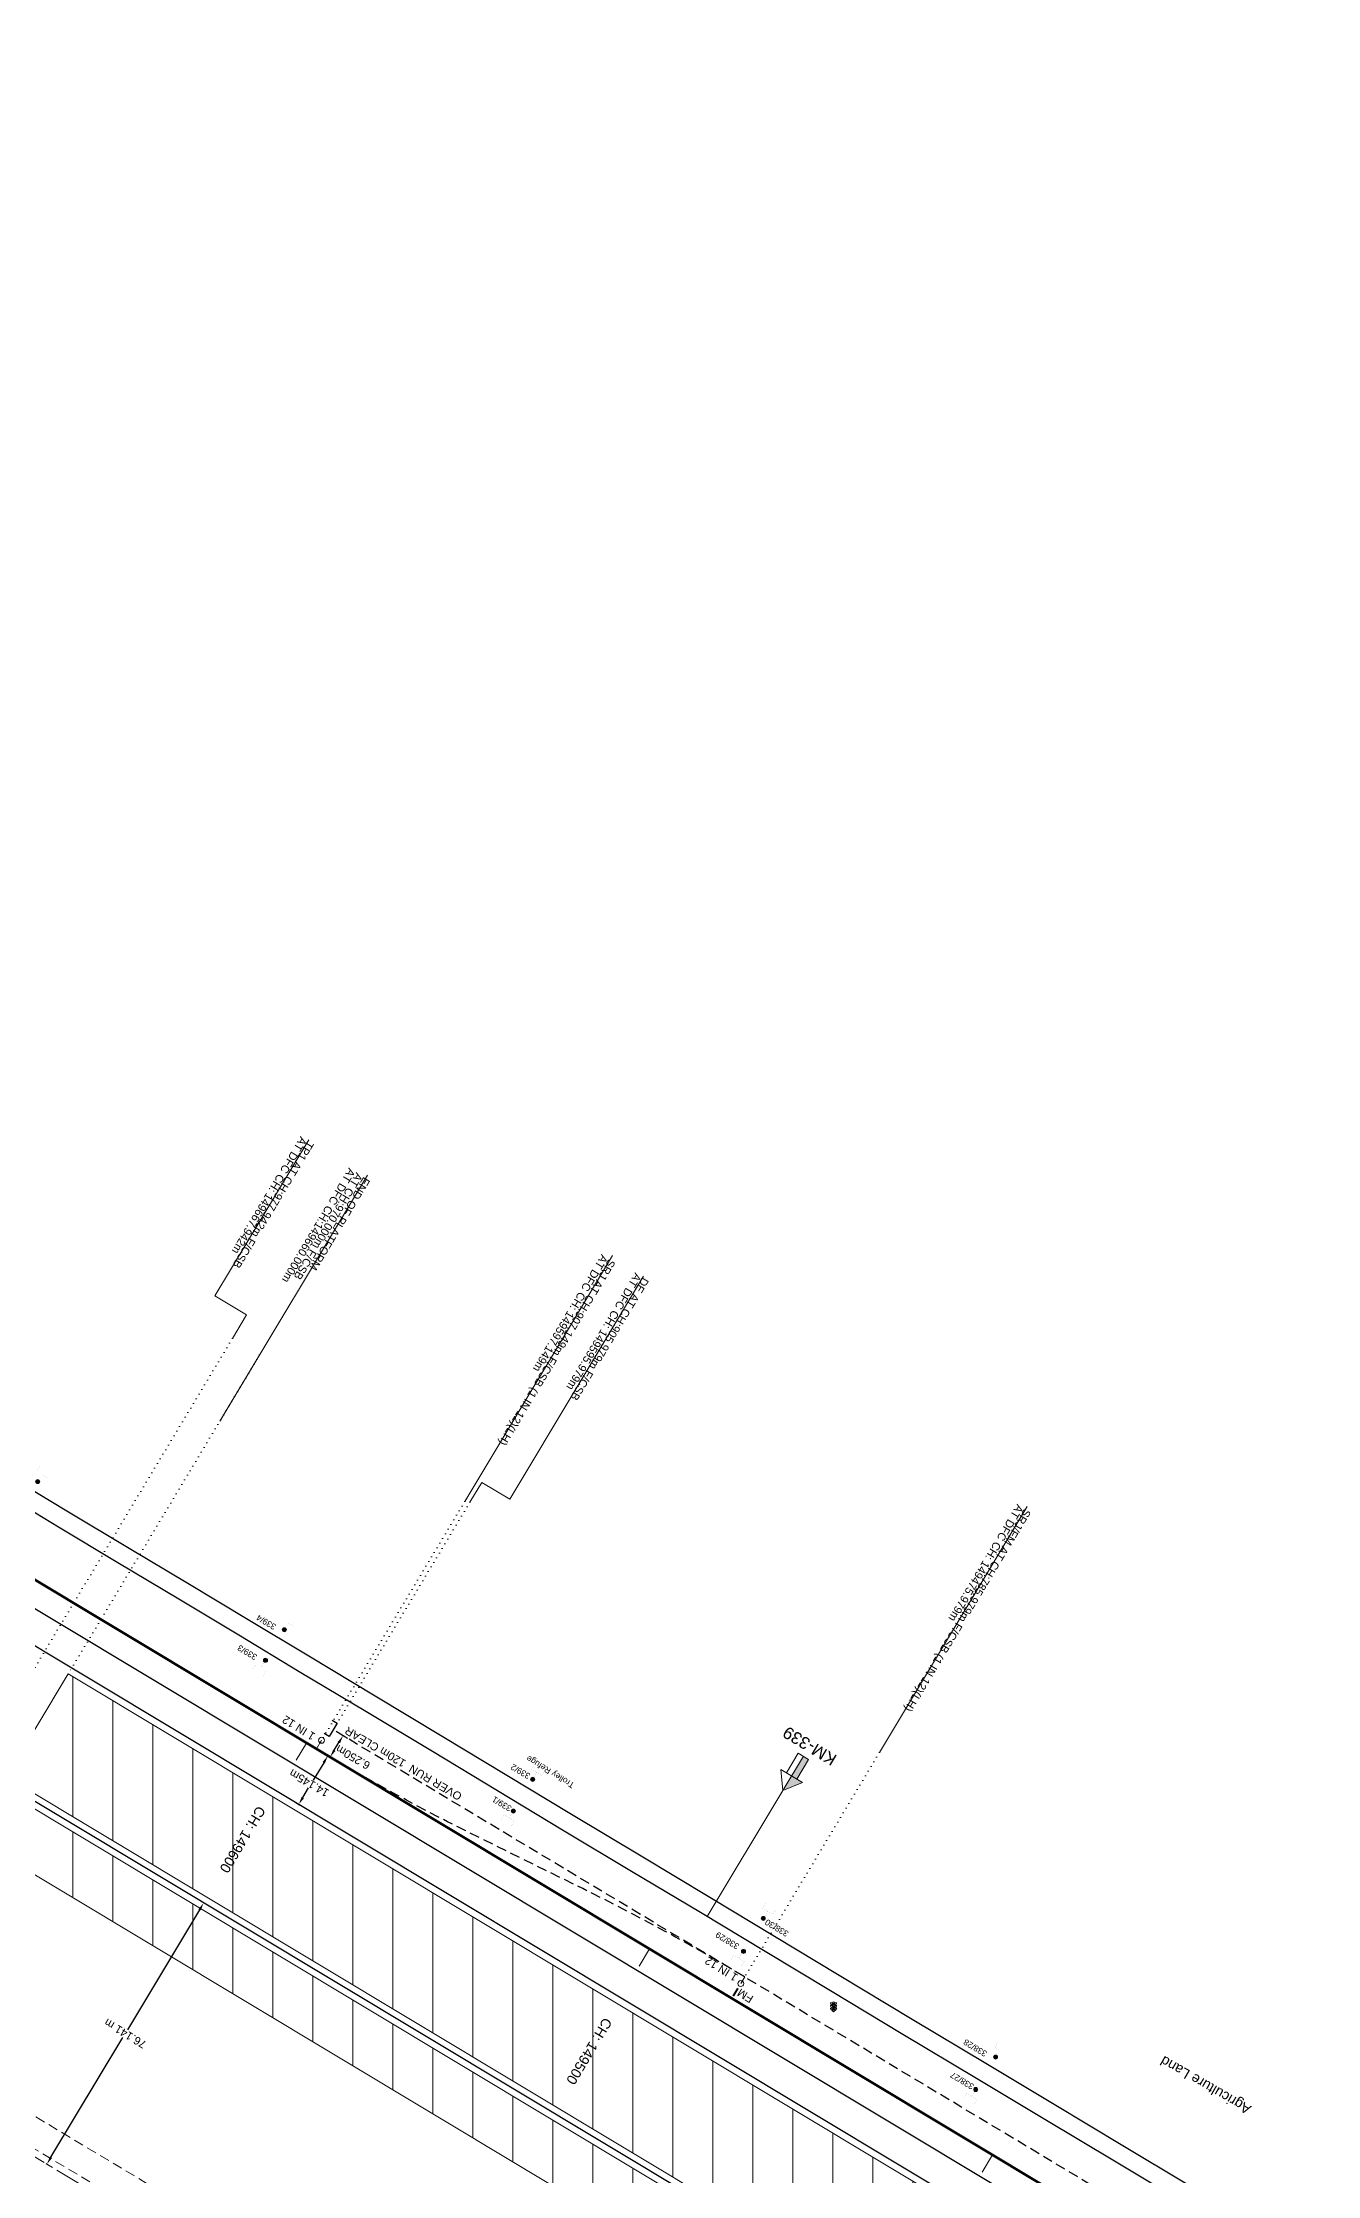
# Model space of a CAD drawing. Header units: metres. Extents: x 592467 to 614288, y 3398001 to 3402649.
# Drawn here: x 611945 to 612264, y 3400947 to 3401480 of the extents above; entities that cross this region are included whole.
import ezdxf
from ezdxf.enums import TextEntityAlignment as Align

# ---------------------------------------------------------------- set-up
doc = ezdxf.new("R2010")
doc.units = ezdxf.units.M
doc.header["$MEASUREMENT"] = 0
for name, pattern in [('CENTER', [2, 1.25, -0.25, 0.25, -0.25]), ('DASHED', [0.75, 0.5, -0.25]), ('DOT', [0.25, 0, -0.25])]:
    doc.linetypes.add(name, pattern=pattern)
doc.layers.get('0').update_dxf_attribs({"lineweight": 0})
doc.layers.get('Defpoints').update_dxf_attribs({"lineweight": 0})
for name, color, linetype, lineweight in [('Bounary Dim', 10, 'Continuous', 13), ('DFCC BOUNDARY', 6, 'CENTER', 0), ('Existing Chainage', 7, 'Continuous', 0), ('Existing IR Track', 143, 'Continuous', 0), ('KM STONE', 7, 'Continuous', 0), ("NEW CHAWAPAIL STN. SRJ's", 10, 'Continuous', 0), ("NEW KHANNA CROSSING STN. SRJ's", 10, 'Continuous', 0), ('OHE MAST', 7, 'Continuous', 0), ('OHE MAST TEXT', 7, 'Continuous', 0), ('Proposed Chainage', 10, 'Continuous', 0), ('PROPOSED FEATURES', 1, 'Continuous', 0), ('Proposed TPTC Chainages', 10, 'Continuous', 0), ('Side Details', 7, 'Continuous', 13), ('Sign Board', 7, 'Continuous', 13), ('Text', 7, 'Continuous', 13)]:
    doc.layers.add(name, color=color, linetype=linetype, lineweight=lineweight)
doc.layers.add('IR PROPOSALS', color=190, linetype='Continuous')
doc.layers.add('NEW KHANNA LOOP LINES', color=1, linetype='Continuous')
doc.styles.add('ARIAL', font='arial.ttf')
doc.styles.get("Standard").update_dxf_attribs({"font": 'arial.ttf'})
doc.styles.add('Style-Arial', font='arial.ttf')
doc.dimstyles.new('DIM', dxfattribs={"dimtxt": 2.5, "dimasz": 2.5, "dimexe": 0.18, "dimexo": 0.0625, "dimgap": 0.09, "dimtad": 0, "dimtih": 1, "dimtoh": 1, "dimdec": 3, "dimzin": 0, "dimdsep": 46, "dimtxsty": 'Standard', "dimcen": 0.09, "dimaunit": 1, "dimadec": 5, "dimazin": 0, "dimtfac": 1, "dimtdec": 3, "dimtofl": 0, "dimtmove": 0, "dimatfit": 3, "dimfxl": 1, "dimtolj": 1, "dimtzin": 0, "dimarcsym": 0})
doc.dimstyles.get("Standard").update_dxf_attribs({"dimtxt": 8, "dimasz": 0.18, "dimexe": 0.18, "dimexo": 0.0625, "dimgap": 0.09, "dimtad": 0, "dimtih": 1, "dimtoh": 1, "dimdec": 3, "dimzin": 0, "dimdsep": 46, "dimtxsty": 'Standard', "dimcen": 0.09, "dimadec": 0, "dimazin": 0, "dimtfac": 1, "dimtdec": 3, "dimtofl": 0, "dimtmove": 0, "dimatfit": 3, "dimfxl": 1, "dimtolj": 1, "dimtzin": 0, "dimarcsym": 0})
pattern_1 = [(90, (442.375, 34.596), (-10, 3e-10), [])]

# ---------------------------------------------------------------- blocks, each defined once
blk = doc.blocks.new('SIG')
for color, points in [(1, [(-0.22, 0.42, 0.180295), (-0.01, 0.33, -0.00255), (0.01, 0.33, -0.00255), (0.02, 0.33, 0.180295), (0.23, 0.42, -0.002654), (0.25, 0.44, 0.184495), (0.33, 0.65, 1.000001), (-0.32, 0.65, 0.184495), (-0.24, 0.44, -0.002654)]), (2, [(0.23, -0.23, -0.002654), (0.25, -0.21, 0.184495), (0.33, 0.01, 1.000001), (-0.32, 0.01, 0.184495), (-0.24, -0.21, -0.002654), (-0.22, -0.23, 0.180295), (-0.01, -0.32, -0.00255), (0.01, -0.32, -0.00255), (0.02, -0.32, 0.180295)]), (3, [(0.23, -0.88, -0.002654), (0.25, -0.86, 0.184495), (0.33, -0.64, 1.000001), (-0.32, -0.64, 0.184495), (-0.24, -0.86, -0.002654), (-0.22, -0.88, 0.395599)])]:
    blk.add_hatch(color=color).paths.add_polyline_path(points)
for p, q in [((-0.31, 0.98), (-0.32, -0.9)), ((0.33, -0.9), (0.32, 0.98))]:
    blk.add_line(p, q)
at = {"flags": 128}
for points in [[(-0.31, 0.98), (-0.81, 0.98, 0.198758), (-0.42, 0.41, 0.003814), (-0.31, 0.39)], [(-0.31, 0.33), (-0.81, 0.33, 0.198758), (-0.42, -0.23, 0.003727), (-0.32, -0.26)], [(0.32, 0.98), (0.82, 0.98, -0.198758), (0.44, 0.41, -0.003814), (0.32, 0.39)], [(0.32, 0.33), (0.82, 0.33, -0.198758), (0.44, -0.23, -0.003727), (0.33, -0.26)], [(-0.32, -0.32), (-0.81, -0.32, 0.198758), (-0.42, -0.88, 0.003639), (-0.32, -0.9)], [(0.33, -0.32), (0.82, -0.32, -0.198758), (0.44, -0.88, -0.003639), (0.33, -0.9)]]:
    blk.add_lwpolyline(points, format="xyb", dxfattribs=at)
for centre, radius, start, end in [((0.01, 0.91), 0.324, 12.4049, 167.5951), ((0.01, 0.81), 0.357, 27.7578, 152.2422), ((0.01, -0.9), 0.324, 181.4572, 358.5428)]:
    blk.add_arc(centre, radius, start, end)
blk = doc.blocks.new('OHE MAST')
at = {"layer": 'OHE MAST'}
h = blk.add_hatch(color=256, dxfattribs=at)
edge = h.paths.add_edge_path()
edge.add_arc((0, 0), 0.514, 0, 360)
at = {"layer": 'OHE MAST', "lineweight": 13, "const_width": 0.01, "flags": 128}
for points in [[(1.5, 3.5), (1.5, 2), (-1.5, 2), (-1.5, 3.5)], [(0, 2), (0, 0)]]:
    blk.add_lwpolyline(points, dxfattribs=at)
at = {"layer": 'OHE MAST'}
blk.add_circle((0, 0), 0.514, dxfattribs=at)
blk = doc.blocks.new('KM POST PLAN')
at = {"extrusion": (0, 0, -1)}
h = blk.add_hatch(color=256, dxfattribs=at)
h.paths.add_polyline_path([(0, -20), (0, -8.5), (3, -8.5), (3, -20)])
h.paths.add_polyline_path([(0, -8.5), (0, 0), (6.3, -8.5), (3, -8.5)], flags=16)
at = {"flags": 128}
for points in [[(0, 0), (-6.3, -8.5), (6.3, -8.5)], [(0, 0), (0, -20)], [(0, 0), (6.3, -8.5)], [(3, -8.5), (3, -20), (-3, -20), (-3, -8.5)]]:
    blk.add_lwpolyline(points, dxfattribs=at)
at = {"style": 'Style-Arial'}
blk.add_attdef('KM-POST', text='', height=6, dxfattribs=at).set_placement((0, -26, -263.9), align=Align.MIDDLE_CENTER)
blk = doc.blocks.new('*D318')
at = {"layer": 'Defpoints', "color": 0, "linetype": 'ByBlock', "lineweight": 13, "ltscale": 5}
for p in [(611985.06, 3401015.03), (611985.53, 3401014.74), (611946.34, 3400949.46)]:
    blk.add_point(p, dxfattribs=at)
at = {"layer": 'DFCC BOUNDARY', "color": 0, "linetype": 'ByBlock', "lineweight": -2, "ltscale": 5, "transparency": 16777216}
for p, q in [((611984.03, 3401013.31), (611966.03, 3400983.34)), ((611985.48, 3401014.77), (611984.9, 3401015.12)), ((611946.89, 3400951.46), (611964.89, 3400981.44)), ((611946.29, 3400949.49), (611945.71, 3400949.84))]:
    blk.add_line(p, q, dxfattribs=at)
at = {"layer": 'DFCC BOUNDARY', "color": 0, "linetype": 'ByBlock', "lineweight": 13, "ltscale": 5, "transparency": 16777216}
for points in [[(611983.74, 3401013.49), (611984.31, 3401013.14), (611985.06, 3401015.03)], [(611946.61, 3400951.64), (611947.18, 3400951.29), (611945.86, 3400949.75)]]:
    blk.add_solid(points, dxfattribs=at)
at = {"layer": 'DFCC BOUNDARY', "color": 0, "linetype": 'ByBlock', "ltscale": 5, "transparency": 16777216, "insert": (611965.46, 3400982.39), "char_height": 2, "attachment_point": 5, "rotation": 149}
blk.add_mtext('\\A1;76.141 m', dxfattribs=at)
blk = doc.blocks.new('*D319')
at = {"layer": 'Bounary Dim', "color": 0, "lineweight": -2, "transparency": 16777216}
for p, q in [((612015.1, 3401052.42), (612016.28, 3401051.72)), ((612015.1, 3401050.09), (612012.45, 3401045.69)), ((612007.82, 3401040.3), (612009, 3401039.59)), ((612009.87, 3401041.4), (612011.31, 3401043.79))]:
    blk.add_line(p, q, dxfattribs=at)
at = {"layer": 'Bounary Dim', "color": 0, "lineweight": 13, "transparency": 16777216}
for points in [[(612014.81, 3401050.27), (612015.38, 3401049.92), (612016.13, 3401051.81)], [(612009.59, 3401041.57), (612010.16, 3401041.22), (612008.85, 3401039.68)]]:
    blk.add_solid(points, dxfattribs=at)
at = {"layer": 'Defpoints', "color": 0, "lineweight": 13, "transparency": 16777216}
for p in [(612015.05, 3401052.46), (612007.77, 3401040.33), (612008.85, 3401039.68)]:
    blk.add_point(p, dxfattribs=at)
at = {"layer": 'Bounary Dim', "color": 0, "transparency": 16777216, "insert": (612011.43, 3401045), "char_height": 2, "attachment_point": 5, "rotation": 150}
blk.add_mtext('\\A1;14.145m', dxfattribs=at)
blk = doc.blocks.new('*D307')
at = {"layer": 'Bounary Dim', "color": 0, "lineweight": -2, "transparency": 16777216}
for p, q in [((612021.15, 3401056.09), (612019.76, 3401056.92)), ((612017.93, 3401050.73), (612016.54, 3401051.56)), ((612017.72, 3401053.19), (612018.88, 3401055.12))]:
    blk.add_line(p, q, dxfattribs=at)
at = {"layer": 'Bounary Dim', "color": 0, "lineweight": 13, "transparency": 16777216}
for points in [[(612018.6, 3401055.29), (612019.17, 3401054.94), (612019.91, 3401056.83)], [(612017.44, 3401053.36), (612018.01, 3401053.02), (612016.69, 3401051.47)]]:
    blk.add_solid(points, dxfattribs=at)
at = {"layer": 'Defpoints', "color": 0, "lineweight": 13, "transparency": 16777216}
for p in [(612019.91, 3401056.83), (612021.2, 3401056.06), (612017.98, 3401050.7)]:
    blk.add_point(p, dxfattribs=at)
at = {"layer": 'Bounary Dim', "color": 0, "transparency": 16777216, "insert": (612022.39, 3401051.46), "char_height": 2, "attachment_point": 5, "rotation": 150}
blk.add_mtext('\\A1;6.250m', dxfattribs=at)

msp = doc.modelspace()

# ---------------------------------------------------------------- hatches: boundary and pattern name
at = {"layer": 'IR PROPOSALS', "lineweight": 9}
h = msp.add_hatch(dxfattribs=at)
h.set_pattern_fill('ANSI31', color=256, scale=80, angle=45)
h.set_pattern_definition(pattern_1)
h.paths.add_polyline_path([(612578.8016, 3400660.5174), (612594.2224, 3400686.2507), (611951.2067, 3401072.2963), (611935.7859, 3401046.5631)])
h.paths.add_polyline_path([(612581.4839, 3400677.7044), (612578.0212, 3400679.2678), (612580.8387, 3400676.9113)], flags=16)
h.paths.add_polyline_path([(611998.5204, 3401023.937), (612001.298, 3401029.1981), (611996.4977, 3401021.1595)], flags=16)
h.paths.add_polyline_path([(612374.7056, 3400803.8866), (612311.9369, 3400841.3697), (612309.9461, 3400838.0358), (612372.7148, 3400800.5528)], flags=16)
h = msp.add_hatch(dxfattribs=at)
h.set_pattern_fill('ANSI31', color=256, scale=80, angle=45)
h.set_pattern_definition(pattern_1)
h.paths.add_polyline_path([(611934.0629, 3401043.6878), (611926.8666, 3401031.679), (612569.8822, 3400645.6333), (612577.0786, 3400657.6422)])
h.paths.add_polyline_path([(612539.0787, 3400674.035), (612535.7935, 3400673.7149), (612538.1223, 3400670.6429)], flags=16)
h.paths.add_polyline_path([(611992.0487, 3401006.5322), (611986.436, 3401006.5137), (611987.2484, 3400998.4936)], flags=16)
h.paths.add_polyline_path([(612363.9916, 3400781.0323), (612301.2236, 3400818.5149), (612299.2341, 3400815.1833), (612362.0021, 3400777.7007)], flags=16)

# ---------------------------------------------------------------- linework, layer by layer
at = {"layer": 'Bounary Dim', "lineweight": 60, "flags": 128}
msp.add_lwpolyline([(613958.1459, 3399885.8837), (611491.7053, 3401366.6543)], dxfattribs=at)
at = {"layer": 'DFCC BOUNDARY', "lineweight": 20, "ltscale": 5, "flags": 128}
msp.add_lwpolyline([(614041.5691, 3399808.0569), (614024.8946, 3399818.0451), (614015.7799, 3399823.4801), (613999.6668, 3399833.1472), (613984.2678, 3399842.3864), (613970.3399, 3399850.7392), (613956.28, 3399859.171), (613935.3694, 3399871.6997), (613914.0452, 3399884.4761), (613893.0192, 3399897.0501), (613871.8449, 3399909.7128), (613852.9598, 3399921.0218), (613833.556, 3399932.6415), (613813.9647, 3399944.3899), (613794.3788, 3399956.135), (613785.1827, 3399961.7215), (613766.9214, 3399972.6596), (613749.4195, 3399983.1428), (613728.9884, 3399995.4118), (613708.8827, 3400007.4858), (613694.3209, 3400016.4815), (613683.438, 3400022.9821), (613672.6694, 3400029.4145), (613655.9148, 3400039.4557), (613639.4636, 3400049.3149), (613623.1362, 3400059.0655), (613588.5555, 3400079.7543), (613570.3464, 3400090.6659), (613554.0406, 3400100.4359), (613537.9106, 3400110.1005), (613520.0636, 3400120.785), (613502.2625, 3400131.4419), (613494.8716, 3400135.8611), (613466.5822, 3400152.7759), (613449.3813, 3400163.1052), (613431.0466, 3400174.1154), (613415.8091, 3400183.244), (613399.1734, 3400193.2103), (613383.5507, 3400202.5609), (613368.0053, 3400211.8654), (613352.5934, 3400221.0969), (613321.617, 3400239.6514), (613288.0469, 3400259.7596), (613270.2946, 3400270.393), (613254.1066, 3400280.089), (613238.1295, 3400289.6587), (613220.6946, 3400300.1098), (613210.4076, 3400306.2763), (613210.9259, 3400307.1316), (613203.8422, 3400311.378), (613186.2102, 3400318.9888), (613155.1926, 3400337.6881), (613137.3264, 3400348.5159), (613123.1418, 3400357.4299), (613105.704, 3400368.3883), (613086.8393, 3400380.2435), (613072.3406, 3400389.2714), (613055.8254, 3400400.104), (613038.8743, 3400410.2624), (613026.0988, 3400414.4165), (613004.7908, 3400427.2079), (612988.0081, 3400437.2869), (612971.3835, 3400447.2493), (612958.5974, 3400454.9449), (612945.9381, 3400462.5143), (612929.2164, 3400472.5718), (612912.6216, 3400482.5165), (612902.7099, 3400488.4647), (612893.0147, 3400494.2995), (612875.0057, 3400505.0999), (612865.0899, 3400511.4414), (612841.5948, 3400525.9252), (612830.0651, 3400532.7028), (612779.4796, 3400452.2186), (612773.9701, 3400455.5252), (612761.8932, 3400462.7733), (612747.9498, 3400471.1418), (612731.5019, 3400481.0133), (612715.5245, 3400490.6024), (612697.5875, 3400501.4772), (612679.2885, 3400512.2621), (612663.9096, 3400521.4727), (612649.2767, 3400530.2632), (612633.5761, 3400539.6862), (612617.7078, 3400549.309), (612600.7881, 3400559.4637), (612583.9185, 3400569.5883), (612567.431, 3400579.4836), (612552.0072, 3400588.7405), (612535.1641, 3400598.8492), (612518.2418, 3400609.0054), (612501.1244, 3400619.2788), (612487.8954, 3400627.2184), (612467.8407, 3400639.2457), (612448.7592, 3400650.7068), (612432.9012, 3400660.2242), (612414.6558, 3400671.1746), (612397.7772, 3400681.3046), (612383.2243, 3400690.0388), (612378.1953, 3400693.057), (612346.1557, 3400712.2862), (612330.8218, 3400721.4892), (612315.6708, 3400730.5824), (612298.1544, 3400740.0639), (612282.015, 3400749.6299), (612264.387, 3400760.0783), (612247.3663, 3400770.1667), (612227.7762, 3400781.7781), (612208.2413, 3400792.3151), (612191.4432, 3400803.3132), (612174.6771, 3400813.2508), (612157.5822, 3400822.6823), (612142.0972, 3400832.5613), (612125.0532, 3400842.6636), (612107.6902, 3400852.9549), (612088.8382, 3400863.9013), (612070.6441, 3400874.8344), (612054.2742, 3400884.6936), (612038.4001, 3400894.2542), (612021.4289, 3400904.3691), (612003.7582, 3400914.901), (611987.1221, 3400924.9648), (611971.1468, 3400934.6289), (611954.7697, 3400944.4222), (611937.9127, 3400954.5025), (611922.6068, 3400963.7236), (611907.8037, 3400972.6418), (611892.7602, 3400981.6468), (611877.6876, 3400990.6692), (611862.1214, 3401000.0476), (611847.6422, 3401008.7711), (611835.6161, 3401015.9539), (611823.7539, 3401023.0384), (611807.2378, 3401032.978), (611790.9759, 3401042.7646), (611774.2607, 3401052.856), (611757.8836, 3401062.7432), (611742.4536, 3401072.0167), (611727.3475, 3401081.0955), (611711.4069, 3401090.6799), (611695.8881, 3401100.0106), (611679.5475, 3401109.8232), (611663.6992, 3401119.3333), (611653.6284, 3401125.3547), (611643.529, 3401131.3933), (611626.9857, 3401141.336), (611611.0368, 3401150.9215), (611594.7626, 3401160.6656), (611578.3725, 3401170.4792), (611560.8544, 3401181.0153), (611605.1795, 3401254.7126), (611605.1793, 3401254.7127), (611587.9728, 3401265.0616), (611571.747, 3401274.7868), (611549.8857, 3401287.8868), (611540.0137, 3401293.8124), (611524.671, 3401303.0218), (611509.1876, 3401312.2845), (611493.9735, 3401321.386), (611477.4397, 3401331.3464), (611461.2473, 3401341.1011), (611444.6578, 3401351.0735), (611428.129, 3401361.0095), (611411.1671, 3401371.1714), (611394.2008, 3401381.3359), (611377.9093, 3401391.1332), (611361.8998, 3401400.7609), (611345.3726, 3401410.7086), (611329.2809, 3401420.3941), (611314.2811, 3401429.3997), (611265.4291, 3401454.6678), (611276.9146, 3401476.8733), (611278.5099, 3401479.9575)], dxfattribs=at)
at = {"layer": 'Existing Chainage', "linetype": 'Continuous', "lineweight": 13, "flags": 128}
msp.add_lwpolyline([(612129.8791, 3401043.1095), (612110.9407, 3401011.6608)], dxfattribs=at)
at = {"layer": 'Existing IR Track', "color": 0, "lineweight": 30, "flags": 128}
for points in [[(612230.9137, 3400944.7126), (612214.8698, 3400954.311), (612197.7045, 3400964.6182), (612180.6027, 3400974.8872), (612162.2245, 3400985.9232), (612143.9362, 3400996.9052), (612127.7681, 3401006.6282), (612111.6007, 3401016.3508), (612094.4163, 3401026.6862), (612077.0678, 3401037.1204), (612060.9039, 3401046.8547), (612044.6702, 3401056.631), (612027.951, 3401066.6776), (612011.3221, 3401076.6699), (611996.1961, 3401085.774), (611981.0856, 3401094.8686), (611966.0097, 3401103.8943), (611950.8871, 3401112.9479), (611935.6943, 3401122.0698)], [(612228.6194, 3400940.9943), (612212.8178, 3400950.482), (612195.4076, 3400960.9023), (612178.3281, 3400971.1247), (612159.9182, 3400982.1875), (612141.7834, 3400993.085), (612125.4726, 3401002.9086), (612109.3254, 3401012.6336), (612092.0809, 3401022.9115), (612074.7992, 3401033.2115), (612058.5505, 3401043.0409), (612042.2744, 3401052.887), (612025.5951, 3401062.8611), (612008.9322, 3401072.8252), (611993.8207, 3401081.9293), (611978.8499, 3401090.9485), (611963.6385, 3401100.054), (611948.7348, 3401108.9753), (611933.3378, 3401118.2517)]]:
    msp.add_lwpolyline(points, dxfattribs=at)
at = {"layer": 'IR PROPOSALS', "lineweight": 30}
msp.add_line((612730.552, 3400606.3577), (611799.3492, 3401165.4215), dxfattribs=at)
msp.add_lwpolyline([(612668.3855, 3400624.603), (612654.3454, 3400627.7888, -0.08107827), (612579.689, 3400658.0298), (611928.0932, 3401049.2267, -0.07561791), (611858.6013, 3401106.7725), (611853.6886, 3401112.2819)], format="xyb", dxfattribs=at)
at = {"layer": 'IR PROPOSALS', "linetype": 'Continuous', "lineweight": 18, "flags": 128}
for points in [[(611935.7859, 3401046.5631), (612578.8016, 3400660.5174), (612594.2224, 3400686.2507), (611951.2067, 3401072.2963)], [(611926.8666, 3401031.679), (612569.8822, 3400645.6333), (612577.0786, 3400657.6422), (611934.0629, 3401043.6878)]]:
    msp.add_lwpolyline(points, close=True, dxfattribs=at)
at = {"layer": "NEW CHAWAPAIL STN. SRJ's", "color": 190, "linetype": 'DOT', "lineweight": 18, "ltscale": 5, "flags": 128}
for points in [[(611992.254, 3401156.0888), (611928.0932, 3401049.2267)], [(611999.0633, 3401151.9993), (611951.2108, 3401072.2939)]]:
    msp.add_lwpolyline(points, dxfattribs=at)
at = {"layer": "NEW CHAWAPAIL STN. SRJ's", "linetype": 'DOT', "lineweight": 18, "ltscale": 5, "flags": 128}
for points in [[(612050.3814, 3401115.3805), (612013.2516, 3401053.5349)], [(612051.64, 3401115.2039), (612017.4715, 3401058.2913)], [(612154.0213, 3401052.6019), (612119.8615, 3400995.7037)]]:
    msp.add_lwpolyline(points, dxfattribs=at)
at = {"layer": "NEW KHANNA CROSSING STN. SRJ's", "color": 190, "linetype": 'Continuous', "lineweight": 18, "flags": 128}
for points in [[(612011.3565, 3401205.7105), (611987.8979, 3401166.7723), (611995.8114, 3401162.0213), (611992.254, 3401156.0888)], [(612026.0192, 3401196.9075), (611989.1101, 3401135.4299)]]:
    msp.add_lwpolyline(points, dxfattribs=at)
at = {"layer": "NEW KHANNA CROSSING STN. SRJ's", "color": 10, "linetype": 'Continuous', "lineweight": 18, "flags": 128}
for points in [[(612087.2905, 3401176.8581), (612050.3814, 3401115.3805)], [(612095.0028, 3401171.6713), (612061.5816, 3401115.936), (612054.5955, 3401120.1268), (612051.64, 3401115.2039)], [(612190.9305, 3401114.0794), (612154.0213, 3401052.6019)], [(612014.5384, 3401055.6783), (612013.2516, 3401053.5349)], [(612119.369, 3400994.8834), (612120.354, 3400996.524)]]:
    msp.add_lwpolyline(points, dxfattribs=at)
at = {"layer": "NEW KHANNA CROSSING STN. SRJ's", "color": 10, "linetype": 'Continuous', "lineweight": 18, "const_width": 0.5, "flags": 128}
msp.add_lwpolyline([(612118.6417, 3400993.7055), (612117.4682, 3400991.751)], dxfattribs=at)
at = {"layer": "NEW KHANNA CROSSING STN. SRJ's", "color": 10, "linetype": 'Continuous', "lineweight": 20}
for centre in [(612014.5384, 3401055.6783), (612119.369, 3400994.8834)]:
    msp.add_circle(centre, 0.75, dxfattribs=at)
at = {"layer": 'NEW KHANNA LOOP LINES', "linetype": 'Continuous', "lineweight": 30, "flags": 128}
for points in [[(612760.6953, 3400597.5042), (611841.3289, 3401149.4618)], [(612017.1726, 3401060.7076), (612018.4587, 3401059.9355), (612016.4759, 3401056.633), (612015.1899, 3401057.4051)]]:
    msp.add_lwpolyline(points, dxfattribs=at)
at = {"layer": 'NEW KHANNA LOOP LINES', "linetype": 'DASHED', "lineweight": 30, "ltscale": 5, "flags": 128}
msp.add_lwpolyline([(612885.1956, 3400537.338), (612017.4715, 3401058.2913)], dxfattribs=at)
msp.add_lwpolyline([(612120.354, 3400996.524, 0.02078913), (612079.8499, 3401018.6051), (612053.7534, 3401031.4551, -0.02078807), (612013.2514, 3401053.535, -0.02078807)], format="xyb", dxfattribs=at)
at = {"layer": 'Proposed Chainage', "linetype": 'Continuous', "lineweight": 0, "flags": 128}
for points in [[(612008.2335, 3401050.7157), (612010.8071, 3401055.0025)], [(612093.9689, 3400999.243), (612096.5425, 3401003.5298)], [(612179.7042, 3400947.7703), (612182.2779, 3400952.057)]]:
    msp.add_lwpolyline(points, dxfattribs=at)
at = {"layer": 'PROPOSED FEATURES', "color": 5, "linetype": 'DASHED', "lineweight": 18, "ltscale": 5}
msp.add_line((612471.7487, 3400637.6378), (611687.5348, 3401106.0137), dxfattribs=at)
msp.add_lwpolyline([(611701.7947, 3401106.0416), (612480.5864, 3400639.7348)], dxfattribs=at)

# ---------------------------------------------------------------- block references
at = {"layer": 'KM STONE'}
ref = msp.add_blockref('KM POST PLAN', (612129.8791, 3401043.1095), dxfattribs=dict(at, xscale=0.4999999999999998, yscale=0.4999999999999998, zscale=0.4999999999999998, rotation=148.9409931613349))
ref.add_attrib('KM-POST', 'KM-339', dxfattribs={"layer": '0', "height": 3, "rotation": 148.940993, "style": 'Style-Arial'}).set_placement((612136.5861, 3401054.2458), align=Align.MIDDLE_CENTER)
at = {"layer": 'OHE MAST'}
for p, rotation in [((611943.5466, 3401120.3327), 329.0208306527206), ((612005.2312, 3401083.3054), 329.0208306527206), ((612000.5156, 3401075.6891), 149.0208306527207), ((612067.3142, 3401045.9357), 329.0208306527206), ((612062.4978, 3401037.9924), 149.0208306527207), ((612124.9799, 3401011.1698), 329.0208306527206), ((612120.0364, 3401002.9176), 149.0208306527207), ((612183.0726, 3400976.5043), 329.0208306527206), ((612178.12, 3400968.4042), 149.0208306527207)]:
    msp.add_blockref('OHE MAST', p, dxfattribs=dict(at, rotation=rotation))
at = {"layer": 'Sign Board', "xscale": 0.9997078270984129, "yscale": 0.9997078270984129, "zscale": 0.9997078270984129}
msp.add_blockref('SIG', (612142.5655, 3400989.0784), dxfattribs=at)

# ---------------------------------------------------------------- texts
at = {"layer": "NEW KHANNA CROSSING STN. SRJ's", "color": 190, "linetype": 'Continuous', "lineweight": 13, "insert": (612024.0735, 3401197.2586), "char_height": 2, "width": 41.72691, "attachment_point": 4, "rotation": 239.020762, "line_spacing_factor": 0.648, "style": 'Style-Arial'}
msp.add_mtext('END OF PLATFORM\\PAT CH:970.000m F/CSB\\PAT DFC CH:149660.000m ', dxfattribs=at)
at = {"layer": "NEW KHANNA CROSSING STN. SRJ's", "linetype": 'Continuous', "lineweight": 13, "char_height": 2, "attachment_point": 4, "rotation": 239.020762, "line_spacing_factor": 0.648, "style": 'Style-Arial'}
for s, insert, width in [('SRJ AT CH:907.149m F/CSB (1 IN 12)(LH)\\PAT DFC CH: 149597.149m ', (612086.3264, 3401176.2169), 61.428479), ('DE AT CH:905.979m F/CSB \\PAT DFC CH: 149595.979m ', (612094.6981, 3401171.6429), 46.214573), ('SRJ/FM AT CH:785.979m F/CSB (1 IN 12)(LH)\\PAT DFC CH: 149475.979m ', (612190.2258, 3401113.817), 67.441439)]:
    msp.add_mtext(s, dxfattribs=dict(at, insert=insert, width=width))
at = {"layer": "NEW KHANNA CROSSING STN. SRJ's", "linetype": 'Continuous', "lineweight": 13, "char_height": 2, "attachment_point": 4, "rotation": 148, "line_spacing_factor": 0.60036, "style": 'Style-Arial'}
for s, insert in [('1 IN 12', (612012.6543, 3401056.3736)), ('1 IN 12', (612118.3055, 3400996.1131)), ('FM', (612122.1865, 3400990.7413))]:
    msp.add_mtext(s, dxfattribs=dict(at, insert=insert))
at = {"layer": 'NEW KHANNA LOOP LINES', "linetype": 'Continuous', "lineweight": 13, "insert": (612051.0704, 3401040.3548), "char_height": 2, "width": 39.954132, "attachment_point": 4, "rotation": 149.405887, "line_spacing_factor": 0.60036, "style": 'Style-Arial'}
msp.add_mtext('\\pi-6,l8,t8;OVER RUN  120m CLEAR', dxfattribs=at)
at = {"layer": 'OHE MAST TEXT', "style": 'ARIAL'}
for s, p in [('339/4', (612003.3291, 3401084.4808)), ('339/3', (611998.6004, 3401076.9169)), ('339/2', (612066.9117, 3401047.1764)), ('339/1', (612062.2545, 3401039.0714)), ('338/29', (612119.1373, 3401004.6153)), ('338/30', (612131.4952, 3401007.7695)), ('338/28', (612181.1075, 3400977.7937)), ('338/27', (612177.8253, 3400969.5823))]:
    msp.add_text(s, height=1.5, rotation=149, dxfattribs=at).set_placement(p)
at = {"layer": 'Proposed Chainage', "color": 1, "lineweight": 0, "char_height": 2.5, "attachment_point": 4, "rotation": 239.020766, "line_spacing_factor": 0.6, "style": 'Style-Arial'}
for s, insert in [('CH: 149600', (611999.6011, 3401038.8706)), ('CH: 149500', (612086.2479, 3400985.966))]:
    msp.add_mtext(s, dxfattribs=dict(at, insert=insert))
at = {"layer": 'Proposed TPTC Chainages', "color": 190, "lineweight": 13, "insert": (612010.9813, 3401205.7189), "char_height": 2, "attachment_point": 4, "rotation": 239, "line_spacing_factor": 0.6, "style": 'ARIAL'}
msp.add_mtext('TP1 AT CH:977.942m F/CSB\\PAT DFC CH: 149667.942m', dxfattribs=at)
at = {"layer": 'Side Details', "style": 'ARIAL'}
msp.add_text('Agriculture Land', height=2.5, rotation=149.914504, dxfattribs=at).set_placement((612247.2105, 3400964.1842))
at = {"layer": 'Text', "color": 0, "style": 'ARIAL'}
msp.add_text('Trolley Refuge', height=1.5, rotation=148.694848, dxfattribs=at).set_placement((612077.9443, 3401044.8841))

# ---------------------------------------------------------------- dimensions: what is measured, and where the dimension line sits
at = {"layer": 'Bounary Dim'}
for base, p1, p2, angle, picture, middle in [((612019.9105, 3401056.8304), (612017.9849, 3401050.6966), (612021.2019, 3401056.0551), 59.020766, '*D307', (612022.3933, 3401051.4638)), ((612008.8455, 3401039.6814), (612015.048, 3401052.4564), (612007.767, 3401040.3289), 239.020766, '*D319', (612011.4264, 3401045.0017))]:
    dim = msp.add_linear_dim(base=base, p1=p1, p2=p2, angle=angle, dimstyle='Standard', override={"dimtxt": 2, "dimasz": 2, "dimdsep": 0, "dimpost": 'm', "dimtmove": 2}, dxfattribs=at)
    dim.commit()
    dim.dimension.update_dxf_attribs({"geometry": picture, "text_midpoint": middle, "dimtype": 161, "text_rotation": 330})
at = {"layer": 'DFCC BOUNDARY', "linetype": 'ByBlock', "ltscale": 5}
dim = msp.add_aligned_dim(p1=(611946.3412, 3400949.4623), p2=(611985.5329, 3401014.7418), distance=0.5565, dimstyle='DIM', override={"dimtxt": 2, "dimasz": 2, "dimtad": 3, "dimpost": ' m'}, dxfattribs=at)
dim.commit()
dim.dimension.update_dxf_attribs({"geometry": '*D318', "text_midpoint": (611965.4599, 3400982.3885), "text_rotation": 149})

doc.saveas('drawing.dxf')
